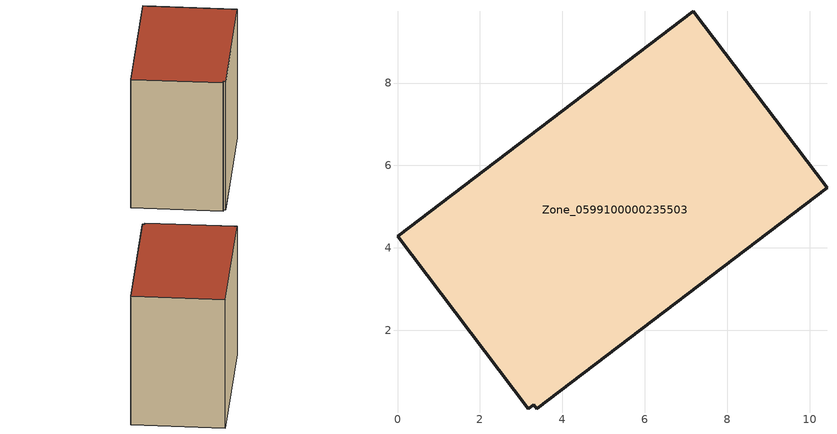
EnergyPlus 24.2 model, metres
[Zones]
Zone_0599100000235503
 floor ground (C_G): 3.31,0.2 3.17,0.1 0,4.28 7.17,9.74 10.42,5.46 3.38,0.1 z0
 wall outside (C_F): 10.42,5.46 7.17,9.74 0,4.28 3.17,0.1 3.31,0.2 3.38,0.1 10.42,5.46 z0:8.19
 roof outside (C_R): 3.38,0.1 10.42,5.46 7.17,9.74 0,4.28 3.17,0.1 3.31,0.2 z8.19
[BUILDING]
Pand.0599100000235503: North Axis=0; Terrain=City; Loads Convergence Tolerance Value=0.04; Temperature Convergence Tolerance Value=0.4; Solar Distribution=FullExterior; Maximum Number of Warmup Days=25; Minimum Number of Warmup Days=1
[Site:Location]
Rotterdam.The.Hague.AP_ZH_NLD Design_Conditions: Latitude=51.96; Longitude=4.45; Time Zone=1; Elevation=-4.5
[SITE:GROUNDTEMPERATURE:BUILDINGSURFACE]
18, 18, 18, 18, 18, 18, 18, 18, 18, 18, 18, 18
[MATERIAL] Thermal Absorptance=0.9; Solar Absorptance=0.7; Visible Absorptance=0.7
Name | Roughness | Thickness | Conductivity | Density | Specific Heat
G.TI.1975-1991 | MediumSmooth | 0.15 | 0.288461 | 540 | 1210
F.TI.1975-1991 | Rough | 0.3 | 0.230769 | 1920 | 840
R.TI.1975-1991 | MediumRough | 0.2 | 0.153846 | 1500 | 1000
[CONSTRUCTION]
C_G: G.TI.1975-1991
C_F: F.TI.1975-1991
C_R: R.TI.1975-1991
[ZONE]
Zone_0599100000235503: Type=1; Multiplier=1; Ceiling Height=Autocalculate; Volume=Autocalculate; Floor Area=autocalculate; Part of Total Floor Area=Yes
[ZONEINFILTRATION:DESIGNFLOWRATE]
Infil_Zone_0599100000235503: Zone or ZoneList or Space or SpaceList=Zone_0599100000235503; Schedule=AlwaysOn; Design Flow Rate Calculation Method=Flow/Area; Flow Rate per Floor Area=0.003; Constant Term Coefficient=1; Temperature Term Coefficient=0; Velocity Term Coefficient=0; Velocity Squared Term Coefficient=0
[HVACTEMPLATE:ZONE:IDEALLOADSAIRSYSTEM]
Zone_0599100000235503: Maximum Heating Supply Air Temperature=50; Minimum Cooling Supply Air Temperature=13; Maximum Heating Supply Air Humidity Ratio=0.0156; Minimum Cooling Supply Air Humidity Ratio=0.0077; Heating Limit=NoLimit; Cooling Limit=NoLimit; Dehumidification Control Type=ConstantSensibleHeatRatio; Cooling Sensible Heat Ratio=0.7; Dehumidification Setpoint=60; Humidification Control Type=None; Humidification Setpoint=30; Outdoor Air Method=None; Outdoor Air Flow Rate per Person=0.00944; Outdoor Air Flow Rate per Zone Floor Area=0; Outdoor Air Flow Rate per Zone=0; Demand Controlled Ventilation Type=None; Outdoor Air Economizer Type=NoEconomizer; Heat Recovery Type=None; Sensible Heat Recovery Effectiveness=0.7; Latent Heat Recovery Effectiveness=0.65
[ZONECONTROL:THERMOSTAT]
ThermostatControl_Zone_0599100000235503: Zone or ZoneList=Zone_0599100000235503; Control Type Schedule=DualSetpointControlType; Control 1=Thermostat_Zone_0599100000235503; Temperature Difference Between Cutout And Setpoint=0
[THERMOSTATSETPOINT:DUALSETPOINT]
Thermostat_Zone_0599100000235503: Heating Setpoint Temperature Schedule=HeatingSetpoint_Zone_0599100000235503; Cooling Setpoint Temperature Schedule=CoolingSetpoint_Zone_0599100000235503
[SCHEDULE:COMPACT]
HeatingSetpoint_Zone_0599100000235503: Through: 12/31, For: AllDays, Until: 24:00, 21
CoolingSetpoint_Zone_0599100000235503: Through: 12/31, For: AllDays, Until: 24:00, 24
DualSetpointControlType: Through: 12/31, For: AllDays, Until: 24:00, 4
AlwaysOn: Through: 12/31, For: AllDays, Until: 24:00, 1
